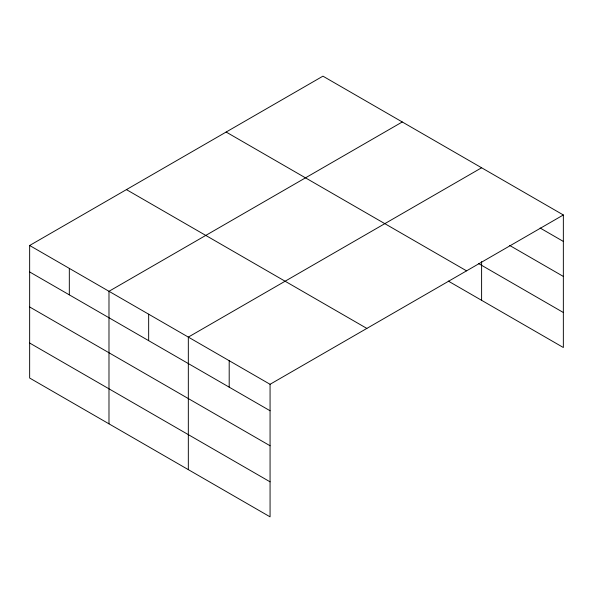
<?xml version="1.0" encoding="UTF-8"?>
<svg xmlns="http://www.w3.org/2000/svg" width="593" height="593" viewBox="0 0 593 593"><rect width="100%" height="100%" fill="white"/><g stroke="black" fill="none" stroke-linecap="round" stroke-linejoin="round"><path stroke-width="0.89" d="M563.35 214.97L322.933 76.163L29.65 245.487L29.65 378.03L270.067 516.837L270.067 384.294L563.35 214.97L563.35 347.513L448.286 281.075M402.269 121.973L108.986 291.296L108.986 423.832M481.605 167.775L188.329 337.098L188.329 469.641M540.112 228.016L563.35 241.433M509.654 245.435L563.35 276.434M478.432 263.477L563.35 312.504M226.148 132.046L466.565 270.845M126.435 189.612L366.852 328.418M29.65 245.487L270.067 384.294M29.65 271.95L270.067 410.756M29.65 306.959L270.067 445.758M29.65 343.021L270.067 481.827M481.605 261.609L481.605 300.317M229.194 360.7L229.194 387.162M148.658 314.201L148.658 340.656M69.322 268.392L69.322 294.854"/></g></svg>
